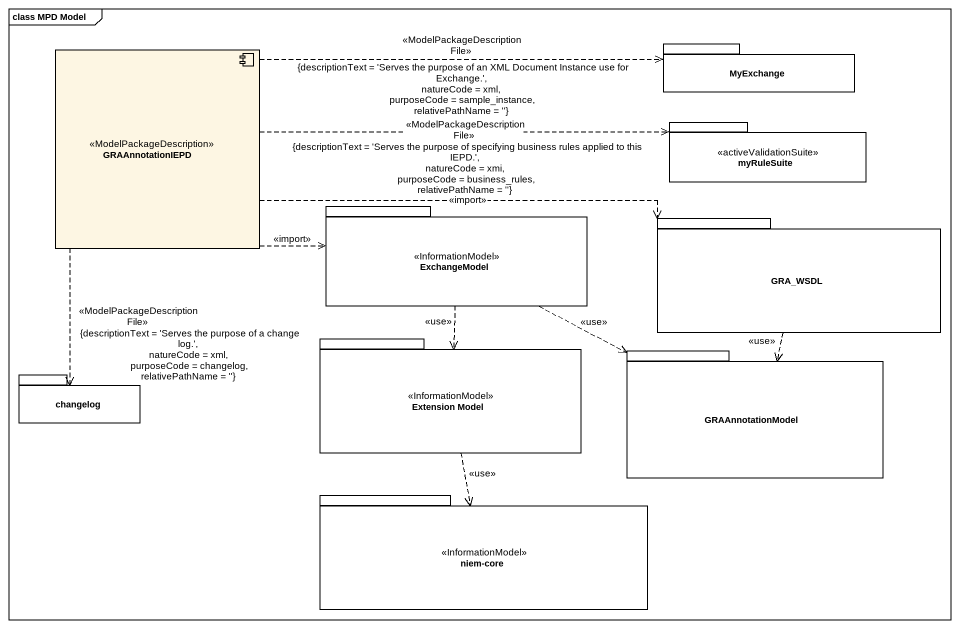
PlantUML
@startuml
mainframe class MPD Model
component GRAAnnotationIEPD <<ModelPackageDescription>>
package MyExchange {
}
package myRuleSuite <<activeValidationSuite>> {
}
package ExchangeModel <<InformationModel>> {
}
package GRA_WSDL {
}
package "Extension Model" as Extension_Model <<InformationModel>> {
}
package GRAAnnotationModel {
}
package changelog {
}
package "niem-core" as niem_core <<InformationModel>> {
}
GRAAnnotationIEPD .right.> MyExchange : <<ModelPackageDescriptionFile>>\n{descriptionText = 'Serves the purpose of an XML Document Instance use for Exchange.', natureCode = xml, purposeCode = sample_instance, relativePathName = ''}
GRAAnnotationIEPD .right.> myRuleSuite : <<ModelPackageDescriptionFile>>\n{descriptionText = 'Serves the purpose of specifying business rules applied to this IEPD.', natureCode = xmi, purposeCode = business_rules, relativePathName = ''}
GRAAnnotationIEPD .right.> ExchangeModel : <<import>>
GRAAnnotationIEPD .right.> GRA_WSDL : <<import>>
GRAAnnotationIEPD ..> changelog : <<ModelPackageDescriptionFile>>\n{descriptionText = 'Serves the purpose of a change log.', natureCode = xml, purposeCode = changelog, relativePathName = ''}
ExchangeModel ..> Extension_Model : <<use>>
ExchangeModel .right.> GRAAnnotationModel : <<use>>
GRA_WSDL ..> GRAAnnotationModel : <<use>>
Extension_Model ..> niem_core : <<use>>
@enduml
